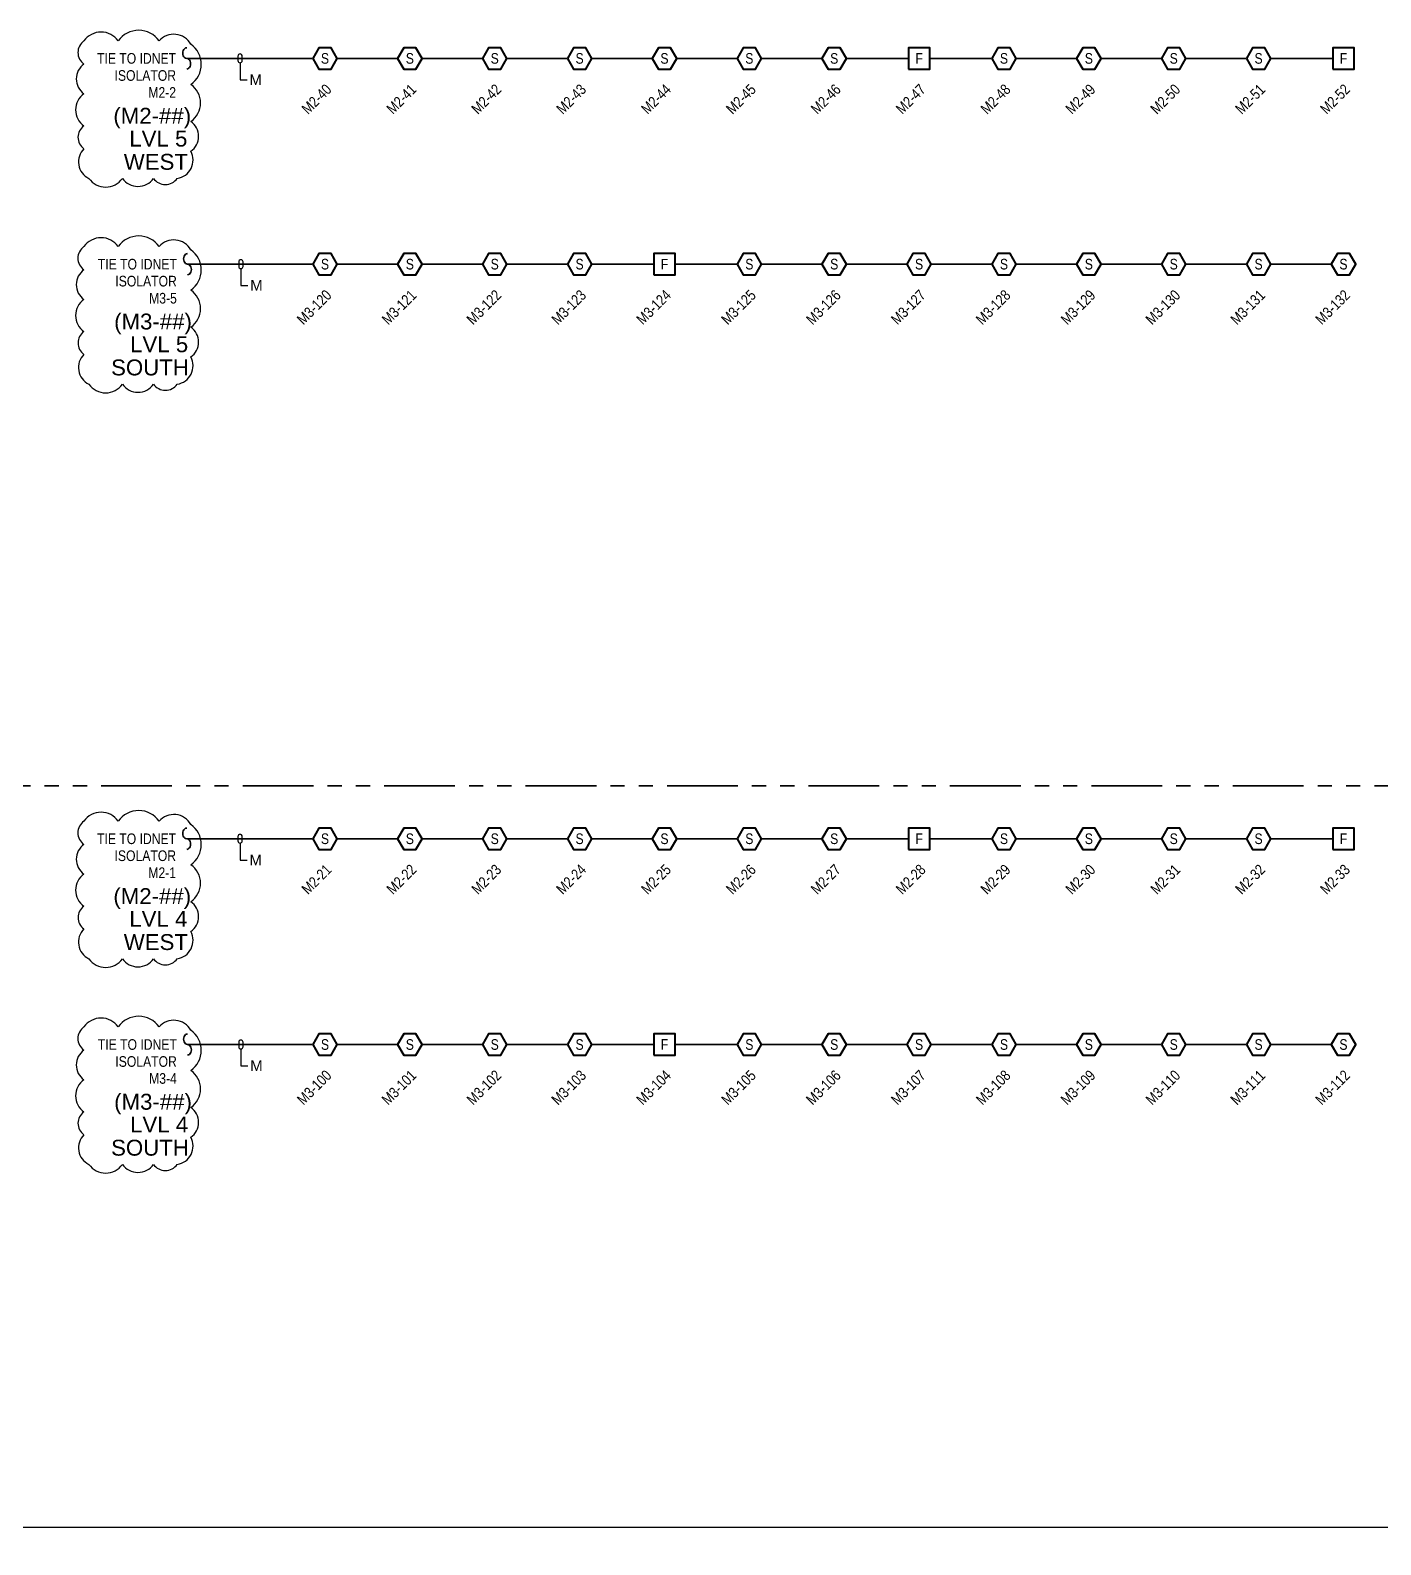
# Model space of a CAD drawing. Header units: inches. Extents: x 84 to 207, y -12 to 77.
# Drawn here: x 184.64 to 196.58, y 23.76 to 37.14 of the extents above; entities that cross this region are included whole.
import ezdxf
from ezdxf import colors
from ezdxf.entities.mleader import LeaderData, LeaderLine
from ezdxf.enums import TextEntityAlignment as Align
from ezdxf.math import Vec2, Vec3

# ---------------------------------------------------------------- set-up
doc = ezdxf.new("R2010")
doc.units = ezdxf.units.IN
doc.header["$MEASUREMENT"] = 0
doc.set_wipeout_variables(frame=1)
doc.linetypes.add('PHANTOM2', pattern=[1.25, 0.625, -0.125, 0.125, -0.125, 0.125, -0.125])
for name, color, linetype, lineweight in [('F-ALRM-DTCT', 23, 'Continuous', 40), ('F-ALRM-MANL', 23, 'Continuous', 40), ('F-ALRM-WIRE-DTCT', 151, 'Continuous', 35), ('F-ANNO-DTCT', 151, 'Continuous', 25), ('F-ANNO-DTCT-ADDR', 143, 'Continuous', 25), ('F-ANNO-DTCT-DESC', 150, 'Continuous', 25), ('F-ANNO-DTCT-NOTE', 140, 'Continuous', 25), ('F-ANNO-TEXT', 7, 'Continuous', 25), ('F-ANNO-WIPE', 7, 'Continuous', 0)]:
    doc.layers.add(name, color=color, linetype=linetype, lineweight=lineweight)
doc.styles.add('Body', font='', dxfattribs={"height": 0.09375})
doc.styles.add('MtXpl_Arial_Narrow', font='arial.ttf')
doc.styles.get("Standard").update_dxf_attribs({"font": 'arial.ttf'})
doc.styles.get('Body').set_extended_font_data('Arial Narrow')

# ---------------------------------------------------------------- blocks, each defined once
blk = doc.blocks.new('*U2')
at = {"color": 0, "linetype": 'ByBlock', "lineweight": -2, "style": 'Body', "flags": 9}
for tag, p in [('WIREDROP', (-0.037, -0.194)), ('PID_SECONDARY', (-0.037, -0.182))]:
    blk.add_attdef(tag, p, '', height=0.00937, dxfattribs=at)
at = {"layer": 'F-ANNO-DTCT-ADDR', "style": 'Body', "flags": 8}
blk.add_attdef('ADDRESS', text='', height=0.0938, rotation=45, dxfattribs=at).set_placement((0, -0.218), align=Align.TOP_RIGHT)
at = {"layer": 'F-ANNO-DTCT-DESC', "linetype": 'ByBlock', "lineweight": -2, "flags": 51}
blk.add_attdef('DESCRIPTION', text='', height=0.0938, rotation=45, dxfattribs=at).set_placement((0.201, -0.218), align=Align.TOP_RIGHT)
at = {"linetype": 'ByBlock', "lineweight": -2, "ltscale": 0.5}
blk.add_wipeout([(-0.108, 0), (-0.054, -0.094), (0.054, -0.094), (0.108, 0), (0.054, 0.094), (-0.054, 0.094)], dxfattribs=at).dxf.layer = 'F-ANNO-WIPE'
blk.add_lwpolyline([(-0.108, 0), (-0.054, -0.094), (0.054, -0.094), (0.108, 0), (0.054, 0.094), (-0.054, 0.094)], close=True, dxfattribs=at)
at = {"color": 0, "linetype": 'ByBlock', "lineweight": -2, "style": 'Body'}
blk.add_text('S', height=0.0938, dxfattribs=at).set_placement((0, 0), align=Align.MIDDLE_CENTER)
at = {"color": 0, "linetype": 'ByBlock', "lineweight": -2, "style": 'Body', "flags": 9}
for tag, p in [('DEVTYPE', (-0.037, -0.126)), ('POINTTYPE', (-0.037, -0.14)), ('ELEVATION', (-0.037, -0.154)), ('PID', (-0.037, -0.168))]:
    blk.add_attdef(tag, p, '', height=0.00937, dxfattribs=at)
at = {"layer": 'F-ANNO-DTCT', "style": 'Body', "flags": 8}
for tag, p in [('WP', (-0.177, 0.094)), ('WG', (0.164, 0.094))]:
    blk.add_attdef(tag, text='', height=0.0938, dxfattribs=at).set_placement(p, align=Align.MIDDLE_CENTER)
blk.add_attdef('SMOKE_SENSOR_TYPE', text='', height=0.0938, dxfattribs=at).set_placement((0.108, -0.094), align=Align.MIDDLE_LEFT)
at = {"layer": 'F-ANNO-DTCT-NOTE', "linetype": 'ByBlock', "lineweight": -2, "style": 'Body', "flags": 8}
blk.add_attdef('NOTE', text='', height=0.0938, dxfattribs=at).set_placement((-0.145, -0.017), align=Align.MIDDLE_CENTER)
at = {"layer": 'F-ANNO-DTCT-NOTE', "linetype": 'ByBlock', "lineweight": -2, "flags": 104}
blk.add_attdef('NOTES', text='', height=0.0938, dxfattribs=at).set_placement((-0.145, -0.122), align=Align.MIDDLE_RIGHT)
blk = doc.blocks.new('*U4')
at = {"color": 0, "linetype": 'ByBlock', "lineweight": -2, "style": 'Body', "flags": 9}
for tag, p in [('WIREDROP', (-0.037, -0.1)), ('PID_SECONDARY', (-0.037, -0.089))]:
    blk.add_attdef(tag, p, '', height=0.00937, dxfattribs=at)
at = {"layer": 'F-ANNO-DTCT-ADDR', "style": 'Body', "flags": 8}
blk.add_attdef('ADDRESS', text='', height=0.0938, rotation=45, dxfattribs=at).set_placement((0, -0.124), align=Align.TOP_RIGHT)
at = {"layer": 'F-ANNO-DTCT-DESC', "lineweight": 30, "flags": 51}
blk.add_attdef('DESCRIPTION', text='', height=0.0938, rotation=45, dxfattribs=at).set_placement((0.201, -0.124), align=Align.TOP_RIGHT)
at = {"layer": 'F-ANNO-DTCT-NOTE', "lineweight": 25, "flags": 104}
blk.add_attdef('NOTES', text='', height=0.0938, dxfattribs=at).set_placement((-0.169, 0.164), align=Align.TOP_RIGHT)
at = {"linetype": 'ByBlock', "lineweight": -2, "ltscale": 0.5}
blk.add_wipeout([(-0.094, 0), (0.094, 0), (0.094, 0.188), (-0.094, 0.188)], dxfattribs=at).dxf.layer = 'F-ANNO-WIPE'
at = {"color": 0, "linetype": 'ByBlock', "lineweight": -2, "ltscale": 0.5}
blk.add_lwpolyline([(-0.094, 0), (0.094, 0), (0.094, 0.188), (-0.094, 0.188)], close=True, dxfattribs=at)
at = {"color": 0, "linetype": 'ByBlock', "lineweight": -2, "style": 'Body'}
blk.add_text('F', height=0.0938, dxfattribs=at).set_placement((0, 0.094), align=Align.MIDDLE_CENTER)
for tag, p, flags in [('WIRE', (0, 0.094), 11), ('RISER', (0, 0.094), 11), ('DEVTYPE', (-0.037, -0.032), 9), ('POINTTYPE', (-0.037, -0.046), 9), ('ELEVATION', (-0.037, -0.06), 9), ('PID_PRIMARY', (-0.037, -0.075), 9)]:
    blk.add_attdef(tag, p, '', height=0.00937, dxfattribs=dict(at, flags=flags))
at = {"layer": 'F-ANNO-DTCT', "lineweight": 25, "style": 'Body', "flags": 8}
blk.add_attdef('WP', text='', height=0.0938, dxfattribs=at).set_placement((0.189, 0.173), align=Align.MIDDLE)
blk.add_attdef('WG', text='', height=0.0938, dxfattribs=at).set_placement((-0.196, 0.048), align=Align.MIDDLE_CENTER)
at = {"layer": 'F-ANNO-DTCT-NOTE', "lineweight": 25, "style": 'Body'}
blk.add_attdef('NOTE', text='', height=0.0938, dxfattribs=at).set_placement((-0.169, 0.173), align=Align.MIDDLE_CENTER)
blk = doc.blocks.new('*U87')
at = {"color": 0}
for centre, major_axis in [((-0.046875, 0), (-0.046875, 0)), ((0.046875, 0), (0.046875, 0))]:
    blk.add_ellipse(centre, major_axis=major_axis, ratio=0.740925497, start_param=0, end_param=3.141592654, dxfattribs=at)
blk = doc.blocks.new('WireTagLoop')
at = {"color": 0, "linetype": 'ByBlock', "lineweight": -2}
blk.add_lwpolyline([(-0.5, 0.5, 0.999484), (-0.5, -0.5), (0.5, -0.5, 0.999484), (0.5, 0.5, 0.000258)], format="xyb", close=True, dxfattribs=at)

msp = doc.modelspace()

# ---------------------------------------------------------------- linework, layer by layer
at = {"layer": 'Defpoints', "color": 3}
for points in [[(185.118, 37.048, 0.520567), (185.118, 36.844, 0.520567), (185.118, 36.582, 0.520567), (185.118, 36.298, 0.520567), (185.118, 36.096, 0.520567), (185.162, 35.834, 0.520567), (185.458, 35.834, 0.520567), (185.733, 35.834, 0.520567), (185.942, 35.834, 0.520567), (186.063, 36.073, 0.520567), (186.063, 36.337, 0.520567), (186.063, 36.664, 0.520567), (186.063, 37.019, 0.520567), (185.783, 37.048, 0.520567), (185.421, 37.048, 0.520567)], [(185.118, 30.154, 0.520567), (185.118, 29.949, 0.520567), (185.118, 29.687, 0.520567), (185.118, 29.403, 0.520567), (185.118, 29.202, 0.520567), (185.162, 28.939, 0.520567), (185.458, 28.939, 0.520567), (185.733, 28.939, 0.520567), (185.942, 28.939, 0.520567), (186.063, 29.179, 0.520567), (186.063, 29.443, 0.520567), (186.063, 29.77, 0.520567), (186.063, 30.125, 0.520567), (185.783, 30.154, 0.520567), (185.421, 30.154, 0.520567)]]:
    msp.add_lwpolyline(points, format="xyb", close=True, dxfattribs=at)
at = {"layer": 'Defpoints', "color": 6}
for points in [[(185.118, 35.231, 0.520567), (185.118, 35.026, 0.520567), (185.118, 34.764, 0.520567), (185.118, 34.48, 0.520567), (185.118, 34.279, 0.520567), (185.162, 34.016, 0.520567), (185.458, 34.016, 0.520567), (185.733, 34.016, 0.520567), (185.942, 34.016, 0.520567), (186.063, 34.256, 0.520567), (186.063, 34.519, 0.520567), (186.063, 34.847, 0.520567), (186.063, 35.202, 0.520567), (185.783, 35.231, 0.520567), (185.421, 35.231, 0.520567)], [(185.118, 28.336, 0.520567), (185.118, 28.131, 0.520567), (185.118, 27.869, 0.520567), (185.118, 27.586, 0.520567), (185.118, 27.384, 0.520567), (185.162, 27.122, 0.520567), (185.458, 27.122, 0.520567), (185.733, 27.122, 0.520567), (185.942, 27.122, 0.520567), (186.063, 27.361, 0.520567), (186.063, 27.625, 0.520567), (186.063, 27.952, 0.520567), (186.063, 28.307, 0.520567), (185.783, 28.336, 0.520567), (185.421, 28.336, 0.520567)]]:
    msp.add_lwpolyline(points, format="xyb", close=True, dxfattribs=at)
at = {"layer": 'Defpoints', "color": 1}
msp.add_lwpolyline([(171.017, -6.191), (206.716, -6.191), (206.716, 23.914), (171.017, 23.914)], close=True, dxfattribs=at)
at = {"layer": 'F-ALRM-WIRE-DTCT'}
for p, q in [((186.026, 36.894), (196.248, 36.894)), ((186.033, 35.076), (196.248, 35.076)), ((186.026, 29.999), (196.248, 29.999)), ((186.033, 28.181), (196.248, 28.181))]:
    msp.add_line(p, q, dxfattribs=at)
at = {"layer": 'F-ALRM-WIRE-DTCT', "color": 251, "linetype": 'PHANTOM2', "true_color": 0x636466}
msp.add_line((171.521, 30.468), (200.074, 30.468), dxfattribs=at)

# ---------------------------------------------------------------- block references
at = {"layer": 'F-ALRM-WIRE-DTCT', "rotation": 90}
for p in [(186.026, 36.894), (186.033, 35.076), (186.026, 29.999), (186.033, 28.181)]:
    msp.add_blockref('*U87', p, dxfattribs=at)

# ---------------------------------------------------------------- texts
at = {"layer": 'F-ANNO-TEXT', "lineweight": 25, "style": 'Body'}
for s, height, p in [('TIE TO IDNET', 0.09375, (185.932, 36.894)), ('ISOLATOR', 0.0938, (185.932, 36.743)), ('M2-2', 0.0938, (185.932, 36.593)), ('TIE TO IDNET', 0.09375, (185.939, 35.076)), ('ISOLATOR', 0.0938, (185.939, 34.926)), ('M3-5', 0.0938, (185.939, 34.775)), ('TIE TO IDNET', 0.09375, (185.932, 29.999)), ('ISOLATOR', 0.0938, (185.932, 29.849)), ('M2-1', 0.0938, (185.932, 29.699)), ('TIE TO IDNET', 0.09375, (185.939, 28.181)), ('ISOLATOR', 0.0938, (185.939, 28.031)), ('M3-4', 0.0938, (185.939, 27.881))]:
    msp.add_text(s, height=height, dxfattribs=at).set_placement(p, align=Align.MIDDLE_RIGHT)
at = {"layer": 'F-ANNO-TEXT', "color": 8, "true_color": 0x808080, "style": 'MtXpl_Arial_Narrow'}
for s, p in [('(M2-##)', (185.378, 36.317)), ('LVL 5', (185.519, 36.115)), ('WEST', (185.47, 35.91)), ('(M3-##)', (185.385, 34.499)), ('LVL 5', (185.526, 34.298)), ('SOUTH', (185.358, 34.093)), ('(M2-##)', (185.378, 29.422)), ('LVL 4', (185.519, 29.221)), ('WEST', (185.47, 29.016)), ('(M3-##)', (185.385, 27.605)), ('LVL 4', (185.526, 27.404)), ('SOUTH', (185.358, 27.199))]:
    msp.add_text(s, height=0.1406, dxfattribs=at).set_placement(p)

# ---------------------------------------------------------------- leaders
at = {"layer": 'F-ALRM-WIRE-DTCT'}
ml = msp.add_multileader_mtext('Standard', dxfattribs=at)
ml.set_content('M', color=256, style='MtXpl_Arial_Narrow')
ml.set_leader_properties(color=256, linetype='Continuous')
ml.set_arrow_properties(name='WireTagLoop')
ml.build(insert=Vec2(0, 0))
ml.multileader.update_dxf_attribs({"text_right_attachment_type": 3, "text_bottom_attachment_type": 2, "dogleg_length": 0.0625, "arrow_head_size": 0.039})
ctx = ml.context
ctx.base_point, ctx.char_height, ctx.arrow_head_size, ctx.landing_gap_size, ctx.plane_origin = Vec3(186.561, 36.706), 0.0938, 0.039, 0.02, Vec3(185.288, 40.987)
ctx.right_attachment, ctx.top_attachment = 3, 2
notes = []
notes.append((ctx, [(0, (1, 1, 0), (186.498, 36.706), (1, 0), 0.0625, [(0, [(186.498, 36.894)], 0, [])])]))
ctx.mtext.insert, ctx.mtext.flow_direction = Vec3(186.581, 36.753), 5
ml = msp.add_multileader_mtext('Standard', dxfattribs=at)
ml.set_content('M', color=256, style='MtXpl_Arial_Narrow')
ml.set_leader_properties(color=256, linetype='Continuous')
ml.set_arrow_properties(name='WireTagLoop')
ml.build(insert=Vec2(0, 0))
ml.multileader.update_dxf_attribs({"text_right_attachment_type": 3, "text_bottom_attachment_type": 2, "dogleg_length": 0.0625, "arrow_head_size": 0.039})
ctx = ml.context
ctx.base_point, ctx.char_height, ctx.arrow_head_size, ctx.landing_gap_size, ctx.plane_origin = Vec3(186.568, 34.888), 0.0938, 0.039, 0.02, Vec3(185.295, 39.169)
ctx.right_attachment, ctx.top_attachment = 3, 2
notes.append((ctx, [(0, (1, 1, 0), (186.505, 34.888), (1, 0), 0.0625, [(0, [(186.505, 35.076)], 0, [])])]))
ctx.mtext.insert, ctx.mtext.flow_direction = Vec3(186.588, 34.935), 5
ml = msp.add_multileader_mtext('Standard', dxfattribs=at)
ml.set_content('M', color=256, style='MtXpl_Arial_Narrow')
ml.set_leader_properties(color=256, linetype='Continuous')
ml.set_arrow_properties(name='WireTagLoop')
ml.build(insert=Vec2(0, 0))
ml.multileader.update_dxf_attribs({"text_right_attachment_type": 3, "text_bottom_attachment_type": 2, "dogleg_length": 0.0625, "arrow_head_size": 0.039})
ctx = ml.context
ctx.base_point, ctx.char_height, ctx.arrow_head_size, ctx.landing_gap_size, ctx.plane_origin = Vec3(186.561, 29.811), 0.0938, 0.039, 0.02, Vec3(185.288, 36.265)
ctx.right_attachment, ctx.top_attachment = 3, 2
notes.append((ctx, [(0, (1, 1, 0), (186.498, 29.811), (1, 0), 0.0625, [(0, [(186.498, 29.999)], 0, [])])]))
ctx.mtext.insert, ctx.mtext.flow_direction = Vec3(186.581, 29.858), 5
ml = msp.add_multileader_mtext('Standard', dxfattribs=at)
ml.set_content('M', color=256, style='MtXpl_Arial_Narrow')
ml.set_leader_properties(color=256, linetype='Continuous')
ml.set_arrow_properties(name='WireTagLoop')
ml.build(insert=Vec2(0, 0))
ml.multileader.update_dxf_attribs({"text_right_attachment_type": 3, "text_bottom_attachment_type": 2, "dogleg_length": 0.0625, "arrow_head_size": 0.039})
ctx = ml.context
ctx.base_point, ctx.char_height, ctx.arrow_head_size, ctx.landing_gap_size, ctx.plane_origin = Vec3(186.568, 27.994), 0.0938, 0.039, 0.02, Vec3(185.295, 34.448)
ctx.right_attachment, ctx.top_attachment = 3, 2
notes.append((ctx, [(0, (1, 1, 0), (186.505, 27.994), (1, 0), 0.0625, [(0, [(186.505, 28.181)], 0, [])])]))
ctx.mtext.insert, ctx.mtext.flow_direction = Vec3(186.588, 28.04), 5
for ctx, leaders in notes:
    for number, flags, end, landing, length, lines in leaders:
        leader = LeaderData()
        leader.index, (leader.has_last_leader_line, leader.has_dogleg_vector, leader.attachment_direction) = number, flags
        leader.last_leader_point, leader.dogleg_vector, leader.dogleg_length = Vec3(end), Vec3(landing), length
        for number, points, colour, breaks in lines:
            line = LeaderLine()
            line.index, line.vertices, line.color, line.breaks = number, Vec3.list(points), colors.encode_raw_color(colour), breaks
            leader.lines.append(line)
        ctx.leaders.append(leader)

# ---------------------------------------------------------------- next in the draw order: block references
at = {"layer": 'F-ALRM-DTCT'}
ref = msp.add_blockref('*U2', (187.248, 36.894), dxfattribs=at)
ref.add_attrib('ADDRESS', 'M2-40', dxfattribs={"layer": 'F-ANNO-DTCT-ADDR', "height": 0.0938, "rotation": 45, "style": 'Body'}).set_placement((187.248, 36.676), align=Align.TOP_RIGHT)
ref = msp.add_blockref('*U2', (187.998, 36.894), dxfattribs=at)
ref.add_attrib('ADDRESS', 'M2-41', dxfattribs={"layer": 'F-ANNO-DTCT-ADDR', "height": 0.0938, "rotation": 45, "style": 'Body'}).set_placement((187.998, 36.676), align=Align.TOP_RIGHT)
ref = msp.add_blockref('*U2', (188.748, 36.894), dxfattribs=at)
ref.add_attrib('ADDRESS', 'M2-42', dxfattribs={"layer": 'F-ANNO-DTCT-ADDR', "height": 0.0938, "rotation": 45, "style": 'Body'}).set_placement((188.748, 36.676), align=Align.TOP_RIGHT)
ref = msp.add_blockref('*U2', (189.498, 36.894), dxfattribs=at)
ref.add_attrib('ADDRESS', 'M2-43', dxfattribs={"layer": 'F-ANNO-DTCT-ADDR', "height": 0.0938, "rotation": 45, "style": 'Body'}).set_placement((189.498, 36.676), align=Align.TOP_RIGHT)
ref = msp.add_blockref('*U2', (190.248, 36.894), dxfattribs=at)
ref.add_attrib('ADDRESS', 'M2-44', dxfattribs={"layer": 'F-ANNO-DTCT-ADDR', "height": 0.0938, "rotation": 45, "style": 'Body'}).set_placement((190.248, 36.676), align=Align.TOP_RIGHT)
ref = msp.add_blockref('*U2', (190.998, 36.894), dxfattribs=at)
ref.add_attrib('ADDRESS', 'M2-45', dxfattribs={"layer": 'F-ANNO-DTCT-ADDR', "height": 0.0938, "rotation": 45, "style": 'Body'}).set_placement((190.998, 36.676), align=Align.TOP_RIGHT)
ref = msp.add_blockref('*U2', (191.748, 36.894), dxfattribs=at)
ref.add_attrib('ADDRESS', 'M2-46', dxfattribs={"layer": 'F-ANNO-DTCT-ADDR', "height": 0.0938, "rotation": 45, "style": 'Body'}).set_placement((191.748, 36.676), align=Align.TOP_RIGHT)
ref = msp.add_blockref('*U2', (193.248, 36.894), dxfattribs=at)
ref.add_attrib('ADDRESS', 'M2-48', dxfattribs={"layer": 'F-ANNO-DTCT-ADDR', "height": 0.0938, "rotation": 45, "style": 'Body'}).set_placement((193.248, 36.676), align=Align.TOP_RIGHT)
ref = msp.add_blockref('*U2', (193.998, 36.894), dxfattribs=at)
ref.add_attrib('ADDRESS', 'M2-49', dxfattribs={"layer": 'F-ANNO-DTCT-ADDR', "height": 0.0938, "rotation": 45, "style": 'Body'}).set_placement((193.998, 36.676), align=Align.TOP_RIGHT)
ref = msp.add_blockref('*U2', (194.748, 36.894), dxfattribs=at)
ref.add_attrib('ADDRESS', 'M2-50', dxfattribs={"layer": 'F-ANNO-DTCT-ADDR', "height": 0.0938, "rotation": 45, "style": 'Body'}).set_placement((194.748, 36.676), align=Align.TOP_RIGHT)
ref = msp.add_blockref('*U2', (195.498, 36.894), dxfattribs=at)
ref.add_attrib('ADDRESS', 'M2-51', dxfattribs={"layer": 'F-ANNO-DTCT-ADDR', "height": 0.0938, "rotation": 45, "style": 'Body'}).set_placement((195.498, 36.676), align=Align.TOP_RIGHT)
ref = msp.add_blockref('*U2', (187.248, 35.076), dxfattribs=at)
ref.add_attrib('ADDRESS', 'M3-120', dxfattribs={"layer": 'F-ANNO-DTCT-ADDR', "height": 0.0938, "rotation": 45, "style": 'Body'}).set_placement((187.248, 34.858), align=Align.TOP_RIGHT)
ref = msp.add_blockref('*U2', (187.998, 35.076), dxfattribs=at)
ref.add_attrib('ADDRESS', 'M3-121', dxfattribs={"layer": 'F-ANNO-DTCT-ADDR', "height": 0.0938, "rotation": 45, "style": 'Body'}).set_placement((187.998, 34.858), align=Align.TOP_RIGHT)
ref = msp.add_blockref('*U2', (188.748, 35.076), dxfattribs=at)
ref.add_attrib('ADDRESS', 'M3-122', dxfattribs={"layer": 'F-ANNO-DTCT-ADDR', "height": 0.0938, "rotation": 45, "style": 'Body'}).set_placement((188.748, 34.858), align=Align.TOP_RIGHT)
ref = msp.add_blockref('*U2', (189.498, 35.076), dxfattribs=at)
ref.add_attrib('ADDRESS', 'M3-123', dxfattribs={"layer": 'F-ANNO-DTCT-ADDR', "height": 0.0938, "rotation": 45, "style": 'Body'}).set_placement((189.498, 34.858), align=Align.TOP_RIGHT)
ref = msp.add_blockref('*U2', (190.998, 35.076), dxfattribs=at)
ref.add_attrib('ADDRESS', 'M3-125', dxfattribs={"layer": 'F-ANNO-DTCT-ADDR', "height": 0.0938, "rotation": 45, "style": 'Body'}).set_placement((190.998, 34.858), align=Align.TOP_RIGHT)
ref = msp.add_blockref('*U2', (191.748, 35.076), dxfattribs=at)
ref.add_attrib('ADDRESS', 'M3-126', dxfattribs={"layer": 'F-ANNO-DTCT-ADDR', "height": 0.0938, "rotation": 45, "style": 'Body'}).set_placement((191.748, 34.858), align=Align.TOP_RIGHT)
ref = msp.add_blockref('*U2', (192.498, 35.076), dxfattribs=at)
ref.add_attrib('ADDRESS', 'M3-127', dxfattribs={"layer": 'F-ANNO-DTCT-ADDR', "height": 0.0938, "rotation": 45, "style": 'Body'}).set_placement((192.498, 34.858), align=Align.TOP_RIGHT)
ref = msp.add_blockref('*U2', (193.248, 35.076), dxfattribs=at)
ref.add_attrib('ADDRESS', 'M3-128', dxfattribs={"layer": 'F-ANNO-DTCT-ADDR', "height": 0.0938, "rotation": 45, "style": 'Body'}).set_placement((193.248, 34.858), align=Align.TOP_RIGHT)
ref = msp.add_blockref('*U2', (193.998, 35.076), dxfattribs=at)
ref.add_attrib('ADDRESS', 'M3-129', dxfattribs={"layer": 'F-ANNO-DTCT-ADDR', "height": 0.0938, "rotation": 45, "style": 'Body'}).set_placement((193.998, 34.858), align=Align.TOP_RIGHT)
ref = msp.add_blockref('*U2', (194.748, 35.076), dxfattribs=at)
ref.add_attrib('ADDRESS', 'M3-130', dxfattribs={"layer": 'F-ANNO-DTCT-ADDR', "height": 0.0938, "rotation": 45, "style": 'Body'}).set_placement((194.748, 34.858), align=Align.TOP_RIGHT)
ref = msp.add_blockref('*U2', (195.498, 35.076), dxfattribs=at)
ref.add_attrib('ADDRESS', 'M3-131', dxfattribs={"layer": 'F-ANNO-DTCT-ADDR', "height": 0.0938, "rotation": 45, "style": 'Body'}).set_placement((195.498, 34.858), align=Align.TOP_RIGHT)
ref = msp.add_blockref('*U2', (196.248, 35.076), dxfattribs=at)
ref.add_attrib('ADDRESS', 'M3-132', dxfattribs={"layer": 'F-ANNO-DTCT-ADDR', "height": 0.0938, "rotation": 45, "style": 'Body'}).set_placement((196.248, 34.858), align=Align.TOP_RIGHT)
ref = msp.add_blockref('*U2', (187.248, 29.999), dxfattribs=at)
ref.add_attrib('ADDRESS', 'M2-21', dxfattribs={"layer": 'F-ANNO-DTCT-ADDR', "height": 0.0938, "rotation": 45, "style": 'Body'}).set_placement((187.248, 29.782), align=Align.TOP_RIGHT)
ref = msp.add_blockref('*U2', (187.998, 29.999), dxfattribs=at)
ref.add_attrib('ADDRESS', 'M2-22', dxfattribs={"layer": 'F-ANNO-DTCT-ADDR', "height": 0.0938, "rotation": 45, "style": 'Body'}).set_placement((187.998, 29.782), align=Align.TOP_RIGHT)
ref = msp.add_blockref('*U2', (188.748, 29.999), dxfattribs=at)
ref.add_attrib('ADDRESS', 'M2-23', dxfattribs={"layer": 'F-ANNO-DTCT-ADDR', "height": 0.0938, "rotation": 45, "style": 'Body'}).set_placement((188.748, 29.782), align=Align.TOP_RIGHT)
ref = msp.add_blockref('*U2', (189.498, 29.999), dxfattribs=at)
ref.add_attrib('ADDRESS', 'M2-24', dxfattribs={"layer": 'F-ANNO-DTCT-ADDR', "height": 0.0938, "rotation": 45, "style": 'Body'}).set_placement((189.498, 29.782), align=Align.TOP_RIGHT)
ref = msp.add_blockref('*U2', (190.248, 29.999), dxfattribs=at)
ref.add_attrib('ADDRESS', 'M2-25', dxfattribs={"layer": 'F-ANNO-DTCT-ADDR', "height": 0.0938, "rotation": 45, "style": 'Body'}).set_placement((190.248, 29.782), align=Align.TOP_RIGHT)
ref = msp.add_blockref('*U2', (190.998, 29.999), dxfattribs=at)
ref.add_attrib('ADDRESS', 'M2-26', dxfattribs={"layer": 'F-ANNO-DTCT-ADDR', "height": 0.0938, "rotation": 45, "style": 'Body'}).set_placement((190.998, 29.782), align=Align.TOP_RIGHT)
ref = msp.add_blockref('*U2', (191.748, 29.999), dxfattribs=at)
ref.add_attrib('ADDRESS', 'M2-27', dxfattribs={"layer": 'F-ANNO-DTCT-ADDR', "height": 0.0938, "rotation": 45, "style": 'Body'}).set_placement((191.748, 29.782), align=Align.TOP_RIGHT)
ref = msp.add_blockref('*U2', (193.248, 29.999), dxfattribs=at)
ref.add_attrib('ADDRESS', 'M2-29', dxfattribs={"layer": 'F-ANNO-DTCT-ADDR', "height": 0.0938, "rotation": 45, "style": 'Body'}).set_placement((193.248, 29.782), align=Align.TOP_RIGHT)
ref = msp.add_blockref('*U2', (193.998, 29.999), dxfattribs=at)
ref.add_attrib('ADDRESS', 'M2-30', dxfattribs={"layer": 'F-ANNO-DTCT-ADDR', "height": 0.0938, "rotation": 45, "style": 'Body'}).set_placement((193.998, 29.782), align=Align.TOP_RIGHT)
ref = msp.add_blockref('*U2', (194.748, 29.999), dxfattribs=at)
ref.add_attrib('ADDRESS', 'M2-31', dxfattribs={"layer": 'F-ANNO-DTCT-ADDR', "height": 0.0938, "rotation": 45, "style": 'Body'}).set_placement((194.748, 29.782), align=Align.TOP_RIGHT)
ref = msp.add_blockref('*U2', (195.498, 29.999), dxfattribs=at)
ref.add_attrib('ADDRESS', 'M2-32', dxfattribs={"layer": 'F-ANNO-DTCT-ADDR', "height": 0.0938, "rotation": 45, "style": 'Body'}).set_placement((195.498, 29.782), align=Align.TOP_RIGHT)
ref = msp.add_blockref('*U2', (187.248, 28.181), dxfattribs=at)
ref.add_attrib('ADDRESS', 'M3-100', dxfattribs={"layer": 'F-ANNO-DTCT-ADDR', "height": 0.0938, "rotation": 45, "style": 'Body'}).set_placement((187.248, 27.964), align=Align.TOP_RIGHT)
ref = msp.add_blockref('*U2', (187.998, 28.181), dxfattribs=at)
ref.add_attrib('ADDRESS', 'M3-101', dxfattribs={"layer": 'F-ANNO-DTCT-ADDR', "height": 0.0938, "rotation": 45, "style": 'Body'}).set_placement((187.998, 27.964), align=Align.TOP_RIGHT)
ref = msp.add_blockref('*U2', (188.748, 28.181), dxfattribs=at)
ref.add_attrib('ADDRESS', 'M3-102', dxfattribs={"layer": 'F-ANNO-DTCT-ADDR', "height": 0.0938, "rotation": 45, "style": 'Body'}).set_placement((188.748, 27.964), align=Align.TOP_RIGHT)
ref = msp.add_blockref('*U2', (189.498, 28.181), dxfattribs=at)
ref.add_attrib('ADDRESS', 'M3-103', dxfattribs={"layer": 'F-ANNO-DTCT-ADDR', "height": 0.0938, "rotation": 45, "style": 'Body'}).set_placement((189.498, 27.964), align=Align.TOP_RIGHT)
ref = msp.add_blockref('*U2', (190.998, 28.181), dxfattribs=at)
ref.add_attrib('ADDRESS', 'M3-105', dxfattribs={"layer": 'F-ANNO-DTCT-ADDR', "height": 0.0938, "rotation": 45, "style": 'Body'}).set_placement((190.998, 27.964), align=Align.TOP_RIGHT)
ref = msp.add_blockref('*U2', (191.748, 28.181), dxfattribs=at)
ref.add_attrib('ADDRESS', 'M3-106', dxfattribs={"layer": 'F-ANNO-DTCT-ADDR', "height": 0.0938, "rotation": 45, "style": 'Body'}).set_placement((191.748, 27.964), align=Align.TOP_RIGHT)
ref = msp.add_blockref('*U2', (192.498, 28.181), dxfattribs=at)
ref.add_attrib('ADDRESS', 'M3-107', dxfattribs={"layer": 'F-ANNO-DTCT-ADDR', "height": 0.0938, "rotation": 45, "style": 'Body'}).set_placement((192.498, 27.964), align=Align.TOP_RIGHT)
ref = msp.add_blockref('*U2', (193.248, 28.181), dxfattribs=at)
ref.add_attrib('ADDRESS', 'M3-108', dxfattribs={"layer": 'F-ANNO-DTCT-ADDR', "height": 0.0938, "rotation": 45, "style": 'Body'}).set_placement((193.248, 27.964), align=Align.TOP_RIGHT)
ref = msp.add_blockref('*U2', (193.998, 28.181), dxfattribs=at)
ref.add_attrib('ADDRESS', 'M3-109', dxfattribs={"layer": 'F-ANNO-DTCT-ADDR', "height": 0.0938, "rotation": 45, "style": 'Body'}).set_placement((193.998, 27.964), align=Align.TOP_RIGHT)
ref = msp.add_blockref('*U2', (194.748, 28.181), dxfattribs=at)
ref.add_attrib('ADDRESS', 'M3-110', dxfattribs={"layer": 'F-ANNO-DTCT-ADDR', "height": 0.0938, "rotation": 45, "style": 'Body'}).set_placement((194.748, 27.964), align=Align.TOP_RIGHT)
ref = msp.add_blockref('*U2', (195.498, 28.181), dxfattribs=at)
ref.add_attrib('ADDRESS', 'M3-111', dxfattribs={"layer": 'F-ANNO-DTCT-ADDR', "height": 0.0938, "rotation": 45, "style": 'Body'}).set_placement((195.498, 27.964), align=Align.TOP_RIGHT)
ref = msp.add_blockref('*U2', (196.248, 28.181), dxfattribs=at)
ref.add_attrib('ADDRESS', 'M3-112', dxfattribs={"layer": 'F-ANNO-DTCT-ADDR', "height": 0.0938, "rotation": 45, "style": 'Body'}).set_placement((196.248, 27.964), align=Align.TOP_RIGHT)
at = {"layer": 'F-ALRM-MANL'}
ref = msp.add_blockref('*U4', (192.498, 36.8), dxfattribs=at)
ref.add_attrib('ADDRESS', 'M2-47', dxfattribs={"layer": 'F-ANNO-DTCT-ADDR', "height": 0.0938, "rotation": 45, "style": 'Body'}).set_placement((192.498, 36.676), align=Align.TOP_RIGHT)
ref = msp.add_blockref('*U4', (196.248, 36.8), dxfattribs=at)
ref.add_attrib('ADDRESS', 'M2-52', dxfattribs={"layer": 'F-ANNO-DTCT-ADDR', "height": 0.0938, "rotation": 45, "style": 'Body'}).set_placement((196.248, 36.676), align=Align.TOP_RIGHT)
ref = msp.add_blockref('*U4', (190.248, 34.982), dxfattribs=at)
ref.add_attrib('ADDRESS', 'M3-124', dxfattribs={"layer": 'F-ANNO-DTCT-ADDR', "height": 0.0938, "rotation": 45, "style": 'Body'}).set_placement((190.248, 34.858), align=Align.TOP_RIGHT)
ref = msp.add_blockref('*U4', (192.498, 29.905), dxfattribs=at)
ref.add_attrib('ADDRESS', 'M2-28', dxfattribs={"layer": 'F-ANNO-DTCT-ADDR', "height": 0.0938, "rotation": 45, "style": 'Body'}).set_placement((192.498, 29.782), align=Align.TOP_RIGHT)
ref = msp.add_blockref('*U4', (196.248, 29.905), dxfattribs=at)
ref.add_attrib('ADDRESS', 'M2-33', dxfattribs={"layer": 'F-ANNO-DTCT-ADDR', "height": 0.0938, "rotation": 45, "style": 'Body'}).set_placement((196.248, 29.782), align=Align.TOP_RIGHT)
ref = msp.add_blockref('*U4', (190.248, 28.088), dxfattribs=at)
ref.add_attrib('ADDRESS', 'M3-104', dxfattribs={"layer": 'F-ANNO-DTCT-ADDR', "height": 0.0938, "rotation": 45, "style": 'Body'}).set_placement((190.248, 27.964), align=Align.TOP_RIGHT)

doc.saveas('drawing.dxf')
